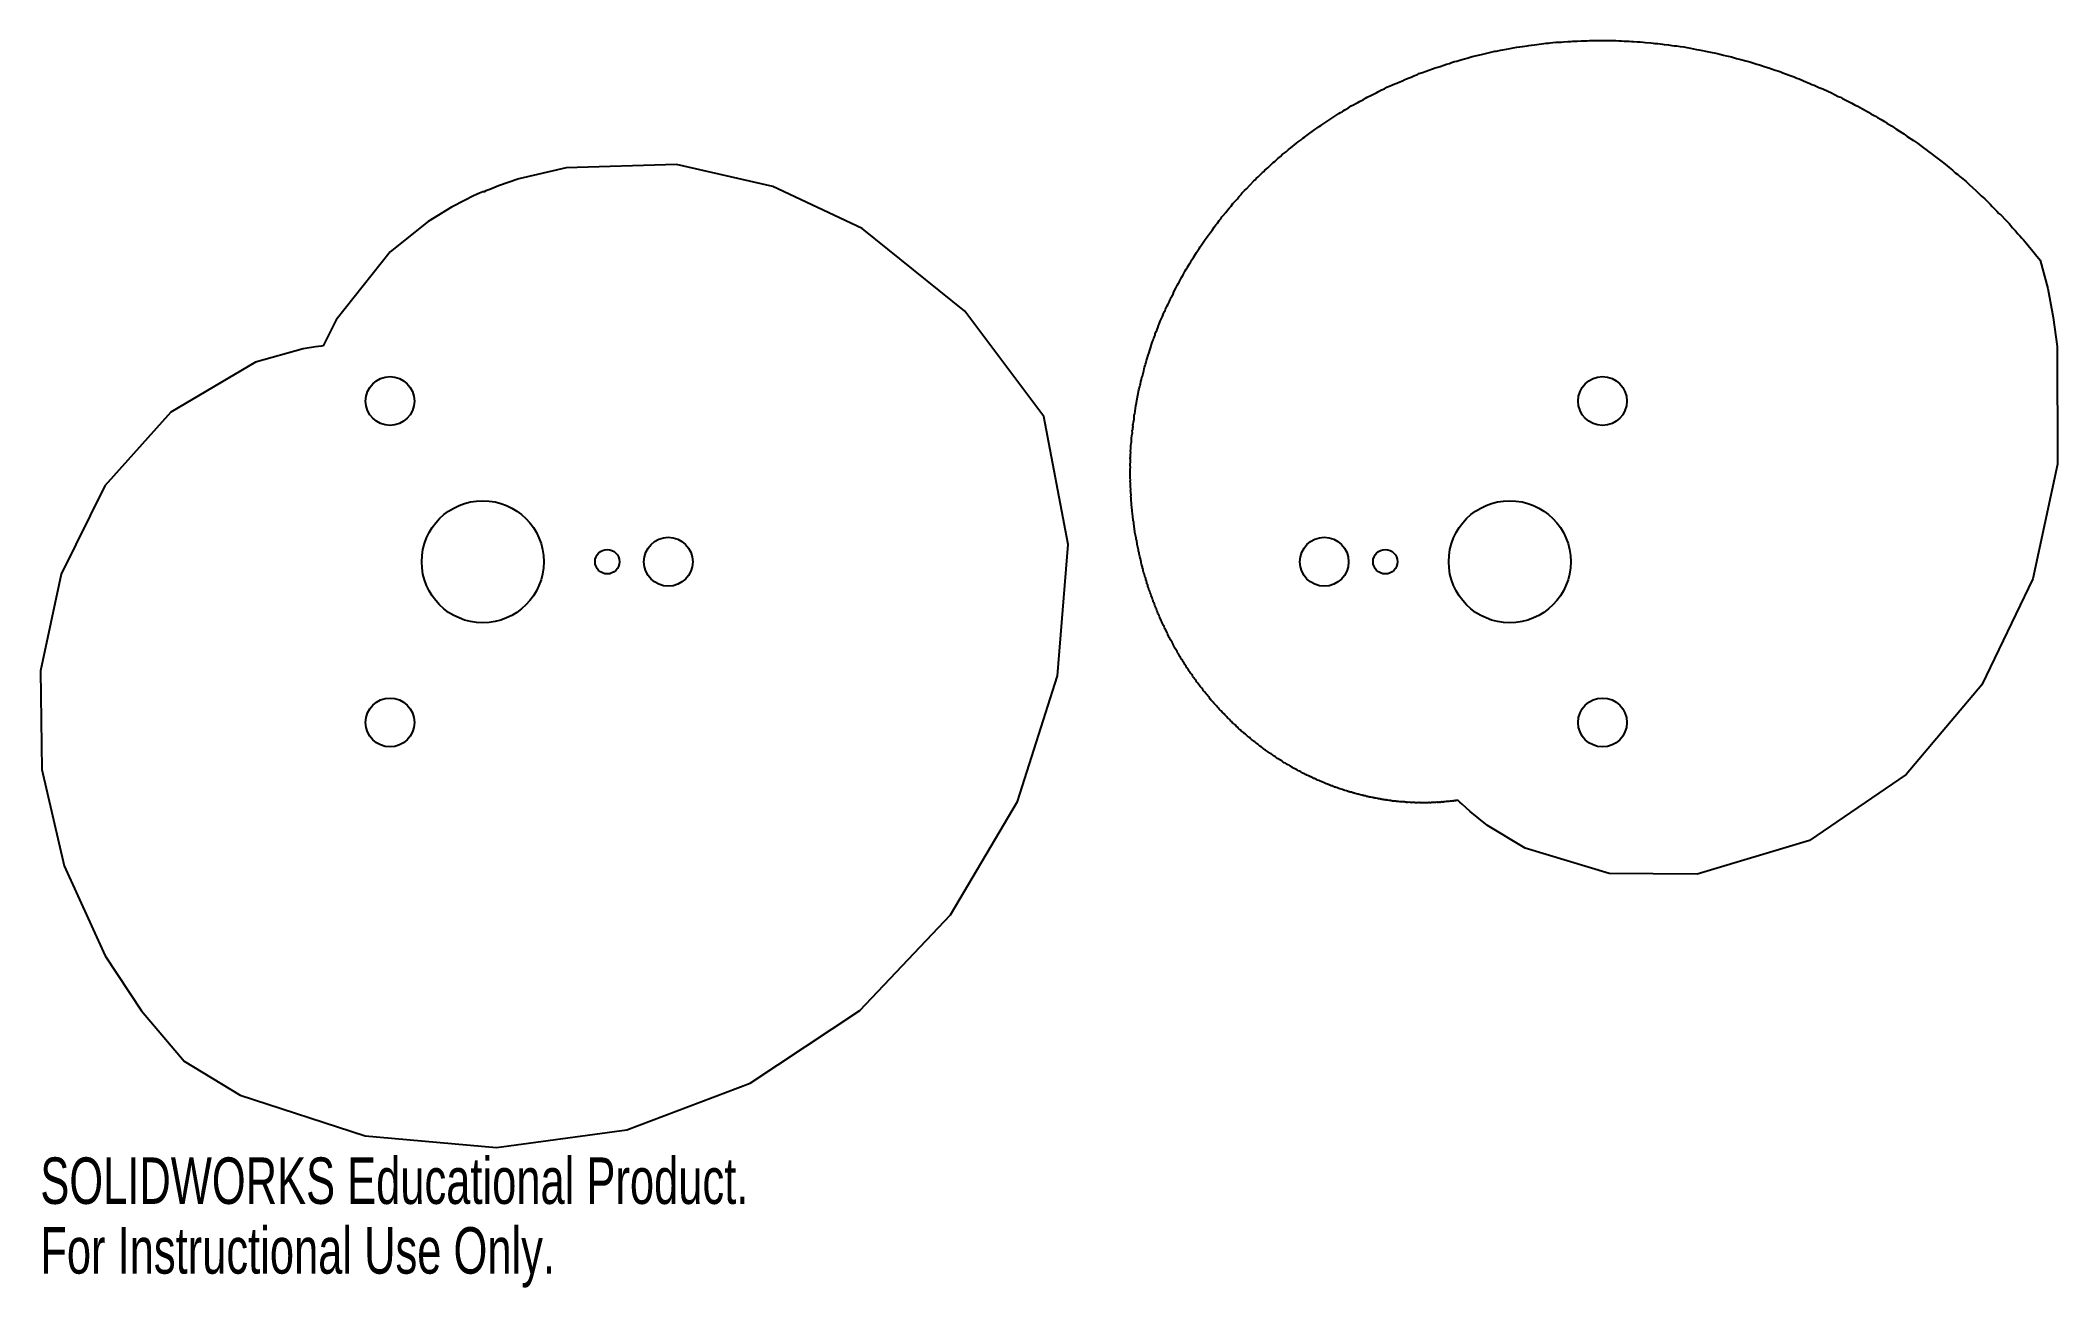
# Model space of a CAD drawing. Header units: inches. Extents: x -1.81 to 6.45, y -2.97 to 2.14.
import ezdxf

# ---------------------------------------------------------------- set-up
doc = ezdxf.new("R2010")
doc.units = ezdxf.units.IN
doc.header["$MEASUREMENT"] = 0
doc.styles.add('SLDTEXTSTYLE0', font='TXT', dxfattribs={"width": 0.7})

msp = doc.modelspace()

# ---------------------------------------------------------------- linework, layer by layer
at = {"color": 7, "linetype": 'Continuous', "flags": 128}
for points in [[(2.6979, 0), (2.6962, 0.0067), (2.6945, 0.012), (2.6923, 0.0214), (2.6913, 0.0269), (2.6896, 0.0322), (2.689, 0.0384), (2.6867, 0.0429), (2.6865, 0.0485), (2.685, 0.0539), (2.6838, 0.0599), (2.6821, 0.0646), (2.6816, 0.0701), (2.6809, 0.0756), (2.6793, 0.081), (2.6792, 0.0865), (2.6767, 0.0924), (2.6768, 0.0974), (2.6755, 0.1028), (2.6746, 0.1082), (2.6719, 0.1204), (2.672, 0.1259), (2.6707, 0.1301), (2.6706, 0.1363), (2.6686, 0.141), (2.6687, 0.1466), (2.6675, 0.152), (2.6669, 0.1575), (2.6669, 0.1631), (2.6649, 0.1691), (2.6647, 0.174), (2.6637, 0.1794), (2.6639, 0.185), (2.6624, 0.196), (2.661, 0.207), (2.6609, 0.2126), (2.6598, 0.218), (2.6597, 0.225), (2.6581, 0.2304), (2.6578, 0.2401), (2.6563, 0.2525), (2.6562, 0.2622), (2.6557, 0.2678), (2.6563, 0.2733), (2.655, 0.2844), (2.6542, 0.2899), (2.6547, 0.2954), (2.6541, 0.3065), (2.6535, 0.3176), (2.6537, 0.3231), (2.653, 0.3287), (2.6536, 0.3356), (2.6523, 0.3411), (2.6525, 0.3509), (2.653, 0.3578), (2.6519, 0.3633), (2.6524, 0.3731), (2.6525, 0.38), (2.6536, 0.3854), (2.6527, 0.3952), (2.6528, 0.4008), (2.6537, 0.4063), (2.6535, 0.4125), (2.6542, 0.4174), (2.6531, 0.4237), (2.6542, 0.4285), (2.6543, 0.4347), (2.6545, 0.4396), (2.6556, 0.4473), (2.6545, 0.4535), (2.6556, 0.4644), (2.6557, 0.4754), (2.6567, 0.4839), (2.658, 0.4894), (2.6578, 0.495), (2.6582, 0.5061), (2.6597, 0.5171), (2.6616, 0.528), (2.6613, 0.536), (2.6628, 0.5419), (2.663, 0.5481), (2.6643, 0.5527), (2.6636, 0.5591), (2.6652, 0.5637), (2.6664, 0.5722), (2.6683, 0.5845), (2.6693, 0.5942), (2.6695, 0.5998), (2.6712, 0.6051), (2.6728, 0.6161), (2.6745, 0.6271), (2.6761, 0.6381), (2.6778, 0.6504), (2.6799, 0.66), (2.684, 0.6818), (2.6882, 0.7037), (2.692, 0.7171), (2.693, 0.7231), (2.695, 0.7276), (2.6965, 0.7385), (2.6986, 0.7469), (2.7005, 0.7544), (2.7029, 0.7601), (2.7051, 0.7709), (2.7083, 0.7813), (2.7092, 0.7901), (2.7116, 0.7975), (2.714, 0.8031), (2.7154, 0.8091), (2.7172, 0.8136), (2.7199, 0.8242), (2.7225, 0.8324), (2.7266, 0.8458), (2.7298, 0.8563), (2.7331, 0.8667), (2.7363, 0.8747), (2.7403, 0.8898), (2.744, 0.9016), (2.747, 0.9078), (2.7482, 0.9131), (2.7508, 0.9179), (2.7517, 0.9221), (2.7547, 0.9283), (2.7555, 0.9338), (2.7592, 0.9427), (2.762, 0.9474), (2.7628, 0.9516), (2.7663, 0.9584), (2.7687, 0.9669), (2.7712, 0.9733), (2.7755, 0.9848), (2.7788, 0.9908), (2.7803, 0.9961), (2.7843, 1.0049), (2.7887, 1.0164), (2.7928, 1.0251), (2.7958, 1.0296), (2.7969, 1.0338), (2.8006, 1.0404), (2.8046, 1.0482), (2.8078, 1.0543), (2.8133, 1.0653), (2.8149, 1.0721), (2.8182, 1.0765), (2.8199, 1.0817), (2.8226, 1.0851), (2.8254, 1.0914), (2.828, 1.0961), (2.8319, 1.105), (2.8393, 1.1206), (2.8438, 1.1281), (2.8469, 1.1342), (2.8499, 1.1405), (2.8533, 1.1447), (2.8585, 1.1559), (2.8634, 1.1642), (2.8663, 1.1705), (2.8698, 1.1747), (2.8735, 1.1837), (2.8785, 1.192), (2.8824, 1.1985), (2.8877, 1.2067), (2.8913, 1.2136), (2.8951, 1.2203), (2.899, 1.225), (2.9057, 1.237), (2.9115, 1.2461), (2.9245, 1.267), (2.9356, 1.2827), (2.9388, 1.2899), (2.9429, 1.2945), (2.9492, 1.3033), (2.9596, 1.3196), (2.9797, 1.3476), (2.9893, 1.3599), (2.9965, 1.3699), (3.0037, 1.3798), (3.01, 1.3872), (3.0174, 1.397), (3.0235, 1.4044), (3.0284, 1.413), (3.0336, 1.4185), (3.044, 1.4302), (3.051, 1.4404), (3.0595, 1.4493), (3.0659, 1.4566), (3.0731, 1.4666), (3.0796, 1.4737), (3.0862, 1.4808), (3.0919, 1.4859), (3.0977, 1.4938), (3.1028, 1.4997), (3.1086, 1.5048), (3.1118, 1.5102), (3.1216, 1.5198), (3.1293, 1.5274), (3.1594, 1.5594), (3.1653, 1.5645), (3.1691, 1.5692), (3.1769, 1.5768), (3.1848, 1.5841), (3.1912, 1.5897), (3.1951, 1.5944), (3.1992, 1.597), (3.2044, 1.6039), (3.2163, 1.6135), (3.2288, 1.6258), (3.2347, 1.6307), (3.2389, 1.6351), (3.2451, 1.6397), (3.2497, 1.6437), (3.2572, 1.6516), (3.268, 1.6602), (3.2758, 1.6677), (3.2913, 1.6794), (3.3017, 1.6884), (3.3102, 1.6951), (3.3188, 1.7017), (3.3255, 1.7068), (3.3333, 1.7146), (3.3403, 1.7194), (3.3526, 1.7283), (3.36, 1.7348), (3.3666, 1.7389), (3.3778, 1.747), (3.3887, 1.7554), (3.3976, 1.7616), (3.4087, 1.7698), (3.4176, 1.7759), (3.4266, 1.7819), (3.4336, 1.7867), (3.47, 1.8115), (3.4792, 1.8171), (3.4864, 1.8216), (3.499, 1.8302), (3.5074, 1.8353), (3.5139, 1.8396), (3.5209, 1.8428), (3.5255, 1.8471), (3.5325, 1.8503), (3.5374, 1.8539), (3.5469, 1.8592), (3.5585, 1.8667), (3.5681, 1.8718), (3.5777, 1.8768), (3.585, 1.8812), (3.5916, 1.8852), (3.5974, 1.8873), (3.6071, 1.8922), (3.616, 1.8985), (3.6236, 1.9023), (3.6413, 1.9102), (3.6546, 1.9176), (3.6636, 1.9217), (3.6704, 1.9253), (3.6824, 1.9322), (3.6952, 1.9374), (3.7046, 1.943), (3.7172, 1.9485), (3.7272, 1.9528), (3.737, 1.9574), (3.745, 1.9604), (3.7577, 1.9658), (3.7678, 1.9697), (3.7774, 1.9749), (3.7852, 1.9783), (3.7953, 1.9822), (3.8035, 1.9847), (3.8174, 1.9908), (3.8278, 1.9944), (3.8354, 1.9989), (3.8503, 2.0033), (3.8648, 2.0085), (3.8761, 2.013), (3.8906, 2.0183), (3.9022, 2.0221), (3.9137, 2.026), (3.9228, 2.0288), (3.9375, 2.0336), (3.949, 2.0375), (3.9607, 2.0408), (3.9694, 2.0451), (3.9811, 2.0483), (3.9904, 2.0506), (4.0066, 2.056), (4.0217, 2.0593), (4.0335, 2.0621), (4.045, 2.0665), (4.0543, 2.0685), (4.0919, 2.0777), (4.1297, 2.0863), (4.1463, 2.0905), (4.1538, 2.0911), (4.1594, 2.093), (4.1703, 2.0949), (4.1789, 2.0958), (4.194, 2.0991), (4.2092, 2.1022), (4.2212, 2.1041), (4.2364, 2.1071), (4.2484, 2.1089), (4.2605, 2.1105), (4.27, 2.1116), (4.2785, 2.1131), (4.2853, 2.1138), (4.2973, 2.1157), (4.3094, 2.1169), (4.3188, 2.1182), (4.3573, 2.1237), (4.3659, 2.1238), (4.3727, 2.1251), (4.3848, 2.1259), (4.3969, 2.1274), (4.4065, 2.1275), (4.4186, 2.1282), (4.4281, 2.1287), (4.4451, 2.1302), (4.4573, 2.1307), (4.4668, 2.1326), (4.4838, 2.1326), (4.5009, 2.1328), (4.5143, 2.1336), (4.5253, 2.1337), (4.534, 2.1343), (4.5495, 2.1352), (4.5649, 2.1344), (4.5771, 2.1342), (4.6047, 2.1345), (4.6264, 2.1341), (4.6419, 2.1341), (4.6541, 2.1334), (4.6662, 2.1327), (4.6758, 2.1323), (4.6975, 2.1319), (4.707, 2.1306), (4.7145, 2.1306), (4.7299, 2.1286), (4.7422, 2.1291), (4.7543, 2.1279), (4.7637, 2.1265), (4.7854, 2.125), (4.7949, 2.1241), (4.8023, 2.1224), (4.8145, 2.1222), (4.824, 2.1212), (4.8335, 2.1196), (4.8408, 2.118), (4.8578, 2.1164), (4.8711, 2.1143), (4.882, 2.1125), (4.8907, 2.1124), (4.9061, 2.1101), (4.9214, 2.1081), (4.9334, 2.1058), (4.9486, 2.103), (4.9606, 2.1011), (4.9725, 2.0985), (4.9818, 2.0964), (4.997, 2.0933), (5.0091, 2.0916), (5.0304, 2.0875), (5.0515, 2.0823), (5.0682, 2.0783), (5.0833, 2.0751), (5.0951, 2.072), (5.1165, 2.0678), (5.1372, 2.0614), (5.1539, 2.0575), (5.1746, 2.051), (5.1912, 2.0468), (5.2203, 2.0376), (5.231, 2.035), (5.2394, 2.0326), (5.2539, 2.0273), (5.2689, 2.0233), (5.2804, 2.0192), (5.2948, 2.0135), (5.3066, 2.0102), (5.3179, 2.0057), (5.3267, 2.0019), (5.3415, 1.9973), (5.3529, 1.9929), (5.3732, 1.9853), (5.3844, 1.9805), (5.3934, 1.9771), (5.409, 1.9702), (5.4235, 1.9647), (5.4347, 1.9598), (5.4458, 1.9549), (5.455, 1.9521), (5.4746, 1.9425), (5.4904, 1.9361), (5.5103, 1.9272), (5.526, 1.9205), (5.541, 1.9123), (5.5529, 1.906), (5.5634, 1.9023), (5.5707, 1.8976), (5.5845, 1.8905), (5.5984, 1.8837), (5.6091, 1.8779), (5.6227, 1.8705), (5.634, 1.8657), (5.653, 1.855), (5.6769, 1.8412), (5.6874, 1.8349), (5.6957, 1.8302), (5.7068, 1.825), (5.7145, 1.8193), (5.7293, 1.8108), (5.7426, 1.8028), (5.7528, 1.7962), (5.7719, 1.7856), (5.7819, 1.7786), (5.7896, 1.7729), (5.804, 1.7637), (5.8226, 1.7523), (5.8362, 1.7419), (5.8616, 1.725), (5.8779, 1.7139), (5.8903, 1.7046), (5.9028, 1.6954), (5.9131, 1.6888), (5.9251, 1.679), (5.9347, 1.6716), (5.9523, 1.6587), (5.9745, 1.6421), (5.9915, 1.6286), (6.0086, 1.6151), (6.0212, 1.6035), (6.0329, 1.5933), (6.0431, 1.5864), (6.0522, 1.5784), (6.0591, 1.5717), (6.0761, 1.558), (6.0883, 1.5461), (6.1045, 1.5315), (6.1171, 1.52), (6.1299, 1.5086), (6.1394, 1.4991), (6.1539, 1.4857), (6.1654, 1.4752), (6.1763, 1.4642), (6.1847, 1.4554), (6.1957, 1.4445), (6.2039, 1.4354), (6.2122, 1.4266), (6.2197, 1.4205), (6.2384, 1.4), (6.2539, 1.3846), (6.2676, 1.3678), (6.2792, 1.3551), (6.2896, 1.3436), (6.2974, 1.3342), (6.3053, 1.325), (6.3123, 1.3183), (6.3261, 1.3015), (6.3378, 1.2889), (6.3454, 1.2794), (6.3509, 1.2716), (6.3618, 1.2584), (6.3807, 1.2344), (6.4118, 1.1187), (6.4341, 1.0003), (6.4504, 0.8809), (6.4525, 0.3999), (6.3502, -0.0701), (6.142, -0.5034), (5.8325, -0.8711), (5.4352, -1.141), (4.9757, -1.2794), (4.6153, -1.2774), (4.2709, -1.1725), (4.116, -1.0798), (4.0453, -1.0235), (4.0121, -0.993), (4.003, -0.9841), (3.9991, -0.9802), (3.9959, -0.9772), (3.9931, -0.9771), (3.9905, -0.9779), (3.9878, -0.9775), (3.9851, -0.9785), (3.9824, -0.9779), (3.9797, -0.979), (3.9771, -0.9801), (3.9743, -0.9794), (3.9717, -0.9804), (3.9689, -0.9799), (3.9663, -0.9808), (3.9635, -0.9804), (3.9582, -0.9822), (3.9555, -0.9818), (3.9528, -0.9822), (3.95, -0.9823), (3.9473, -0.9822), (3.9419, -0.9837), (3.9392, -0.9834), (3.9365, -0.9841), (3.9338, -0.9836), (3.9311, -0.9843), (3.9284, -0.9836), (3.9257, -0.9846), (3.923, -0.9855), (3.9203, -0.9847), (3.9176, -0.9856), (3.9148, -0.9849), (3.9121, -0.9856), (3.9094, -0.9851), (3.904, -0.9865), (3.9013, -0.9862), (3.8986, -0.9862), (3.8958, -0.9864), (3.8931, -0.986), (3.8904, -0.9865), (3.8877, -0.9858), (3.8846, -0.9869), (3.8822, -0.9874), (3.8795, -0.9865), (3.8768, -0.9873), (3.8741, -0.9864), (3.8714, -0.9869), (3.8659, -0.9872), (3.8632, -0.9874), (3.8605, -0.9872), (3.8578, -0.9871), (3.8551, -0.9872), (3.8496, -0.9875), (3.8468, -0.9878), (3.8442, -0.9869), (3.8414, -0.9876), (3.8388, -0.9866), (3.836, -0.9872), (3.8333, -0.9864), (3.8278, -0.9875), (3.8251, -0.9869), (3.8224, -0.9867), (3.8197, -0.9868), (3.817, -0.9861), (3.8142, -0.9865), (3.8116, -0.9855), (3.8085, -0.9863), (3.806, -0.9867), (3.8034, -0.9857), (3.8006, -0.9861), (3.7952, -0.9851), (3.7897, -0.9856), (3.787, -0.985), (3.7843, -0.9853), (3.7816, -0.9843), (3.7788, -0.9847), (3.7763, -0.9836), (3.7735, -0.9839), (3.768, -0.9836), (3.7653, -0.9836), (3.7626, -0.9832), (3.7599, -0.9827), (3.7571, -0.9827), (3.7517, -0.9822), (3.7489, -0.9825), (3.7463, -0.9813), (3.7435, -0.9816), (3.7409, -0.9806), (3.7382, -0.9806), (3.7355, -0.9801), (3.73, -0.98), (3.7272, -0.9799), (3.7247, -0.9787), (3.7219, -0.979), (3.7193, -0.9778), (3.7137, -0.9784), (3.7084, -0.977), (3.7057, -0.9768), (3.7031, -0.9757), (3.7003, -0.9759), (3.6978, -0.9746), (3.6946, -0.9748), (3.6921, -0.9752), (3.6895, -0.974), (3.6868, -0.9737), (3.6841, -0.9732), (3.6815, -0.9724), (3.6787, -0.9723), (3.6762, -0.971), (3.6705, -0.9715), (3.668, -0.9701), (3.6653, -0.97), (3.6601, -0.9683), (3.6544, -0.9685), (3.6519, -0.9671), (3.6491, -0.9673), (3.6466, -0.9659), (3.6438, -0.9658), (3.6387, -0.964), (3.633, -0.964), (3.6306, -0.9626), (3.6277, -0.9627), (3.6253, -0.9613), (3.6225, -0.9611), (3.6174, -0.9592), (3.6117, -0.9591), (3.6093, -0.9576), (3.6064, -0.9577), (3.604, -0.9562), (3.6013, -0.9559), (3.5962, -0.9539), (3.5905, -0.9538), (3.5881, -0.9523), (3.5853, -0.9522), (3.5802, -0.9501), (3.5746, -0.9496), (3.5722, -0.9482), (3.5694, -0.9481), (3.567, -0.9465), (3.5642, -0.9462), (3.5592, -0.944), (3.5536, -0.9436), (3.5512, -0.942), (3.5484, -0.9419), (3.5461, -0.9403), (3.5433, -0.9398), (3.5383, -0.9375), (3.5326, -0.9372), (3.5304, -0.9355), (3.5275, -0.9352), (3.5226, -0.933), (3.5176, -0.9307), (3.5118, -0.9303), (3.5069, -0.928), (3.502, -0.9255), (3.4963, -0.9251), (3.494, -0.9233), (3.4913, -0.9228), (3.4864, -0.9203), (3.4836, -0.9198), (3.4814, -0.918), (3.4757, -0.9174), (3.4709, -0.9148), (3.4682, -0.9141), (3.466, -0.9124), (3.4632, -0.912), (3.461, -0.9103), (3.4554, -0.9092), (3.4507, -0.9065), (3.4478, -0.906), (3.4457, -0.9042), (3.4405, -0.9023), (3.4346, -0.9004), (3.4305, -0.898), (3.4253, -0.896), (3.4202, -0.8941), (3.4153, -0.8916), (3.4126, -0.8908), (3.4102, -0.8895), (3.4079, -0.888), (3.4052, -0.8873), (3.4005, -0.8846), (3.3952, -0.8828), (3.3929, -0.8812), (3.3902, -0.8805), (3.3882, -0.8786), (3.3854, -0.8779), (3.3809, -0.8748), (3.3753, -0.8736), (3.3733, -0.8716), (3.3706, -0.8707), (3.3654, -0.8674), (3.3605, -0.8664), (3.3559, -0.8634), (3.3513, -0.8603), (3.3486, -0.8596), (3.3466, -0.8575), (3.3411, -0.856), (3.3367, -0.8527), (3.3339, -0.852), (3.332, -0.85), (3.327, -0.8475), (3.3222, -0.8449), (3.3174, -0.8422), (3.3125, -0.8397), (3.3106, -0.8377), (3.3078, -0.8369), (3.3035, -0.8335), (3.2981, -0.8317), (3.2936, -0.8286), (3.2887, -0.8249), (3.2838, -0.8235), (3.2794, -0.8201), (3.2751, -0.8167), (3.2724, -0.8158), (3.2706, -0.8137), (3.2653, -0.8116), (3.2627, -0.81), (3.2611, -0.808), (3.2585, -0.8071), (3.2565, -0.8052), (3.2517, -0.8024), (3.2474, -0.799), (3.2424, -0.7965), (3.2402, -0.7944), (3.2378, -0.7935), (3.2358, -0.791), (3.2336, -0.79), (3.2295, -0.7863), (3.2235, -0.784), (3.2201, -0.7806), (3.2153, -0.7766), (3.2106, -0.7749), (3.2066, -0.771), (3.204, -0.7699), (3.2021, -0.7678), (3.1975, -0.7648), (3.1933, -0.7612), (3.1886, -0.7584), (3.1841, -0.7552), (3.1801, -0.7514), (3.1762, -0.7476), (3.1703, -0.7449), (3.1671, -0.7413), (3.1629, -0.7377), (3.158, -0.735), (3.1541, -0.7311), (3.1497, -0.7278), (3.1475, -0.7256), (3.1453, -0.7245), (3.1435, -0.7218), (3.1416, -0.7204), (3.1326, -0.7139), (3.1289, -0.7099), (3.1248, -0.7061), (3.1194, -0.703), (3.1163, -0.6992), (3.112, -0.6958), (3.1077, -0.6922), (3.1058, -0.6892), (3.1036, -0.6877), (3.0992, -0.6852), (3.0955, -0.6811), (3.092, -0.6769), (3.0864, -0.6737), (3.0835, -0.6698), (3.0808, -0.6681), (3.0796, -0.6659), (3.0754, -0.6624), (3.071, -0.658), (3.0672, -0.6549), (3.0633, -0.6511), (3.0599, -0.6467), (3.0559, -0.6421), (3.0515, -0.6395), (3.0482, -0.6351), (3.0441, -0.6313), (3.0402, -0.6275), (3.037, -0.623), (3.0289, -0.6155), (3.0251, -0.6105), (3.0208, -0.6079), (3.0177, -0.6033), (3.0139, -0.5993), (3.0099, -0.5954), (3.0069, -0.5908), (2.999, -0.583), (2.9959, -0.5785), (2.9921, -0.5744), (2.9846, -0.5663), (2.9827, -0.5639), (2.9808, -0.5623), (2.9777, -0.5577), (2.9743, -0.5526), (2.9701, -0.5497), (2.9673, -0.5449), (2.9636, -0.5408), (2.9564, -0.5325), (2.9528, -0.5282), (2.95, -0.5235), (2.9466, -0.5183), (2.9427, -0.5151), (2.9398, -0.5104), (2.9362, -0.5063), (2.9329, -0.5018), (2.9304, -0.4969), (2.9255, -0.4927), (2.9234, -0.4883), (2.9199, -0.4832), (2.9165, -0.4796), (2.9133, -0.4751), (2.9098, -0.4708), (2.9072, -0.466), (2.9045, -0.4611), (2.8999, -0.4568), (2.8979, -0.4523), (2.8944, -0.4479), (2.8914, -0.4433), (2.8848, -0.4344), (2.8826, -0.4293), (2.8796, -0.4247), (2.8763, -0.4202), (2.874, -0.4152), (2.8697, -0.4105), (2.8677, -0.4061), (2.8649, -0.4006), (2.8614, -0.397), (2.8589, -0.392), (2.8556, -0.3875), (2.8532, -0.3826), (2.851, -0.3775), (2.8466, -0.3728), (2.845, -0.3682), (2.8419, -0.3636), (2.8392, -0.3588), (2.8334, -0.3494), (2.8315, -0.3441), (2.8286, -0.3394), (2.8258, -0.3346), (2.824, -0.3294), (2.8198, -0.3245), (2.8184, -0.3198), (2.8156, -0.3143), (2.8129, -0.3102), (2.8101, -0.3047), (2.8075, -0.3005), (2.8058, -0.2953), (2.8034, -0.2903), (2.798, -0.2806), (2.7953, -0.2757), (2.7937, -0.2704), (2.7914, -0.2647), (2.7885, -0.2606), (2.7862, -0.2556), (2.7836, -0.2507), (2.7821, -0.2454), (2.78, -0.2403), (2.7749, -0.2304), (2.7724, -0.2254), (2.7711, -0.22), (2.7673, -0.2148), (2.7664, -0.21), (2.7641, -0.205), (2.7618, -0.1999), (2.7602, -0.1939), (2.7571, -0.1899), (2.756, -0.1844), (2.7537, -0.1794), (2.7516, -0.1742), (2.7505, -0.1688), (2.7469, -0.1635), (2.7461, -0.1586), (2.7438, -0.1535), (2.7421, -0.1483), (2.738, -0.138), (2.7367, -0.1326), (2.7343, -0.1275), (2.7327, -0.1216), (2.7301, -0.1173), (2.7291, -0.1118), (2.7276, -0.1065), (2.7254, -0.1014), (2.7245, -0.0959), (2.7213, -0.0903), (2.7207, -0.0855), (2.7191, -0.0802), (2.7171, -0.075), (2.7161, -0.0688), (2.7134, -0.0645), (2.7128, -0.059), (2.7109, -0.0537), (2.7092, -0.0478), (2.7071, -0.0433), (2.7062, -0.0378), (2.7052, -0.0324), (2.7032, -0.0271), (2.7025, -0.0216), (2.6988, -0.0098), (2.6979, -0.0044), (2.6979, 0)], [(0, 1.5149), (-0.0072, 1.5118), (-0.0128, 1.5093), (-0.0229, 1.5048), (-0.0407, 1.4966), (-0.0723, 1.4813), (-0.1277, 1.452), (-0.2231, 1.3935), (-0.3796, 1.2696), (-0.6006, 0.9914), (-0.6461, 0.9008), (-0.6512, 0.8892), (-0.6543, 0.8838), (-0.6606, 0.8829), (-0.6857, 0.8799), (-0.7358, 0.872), (-0.9307, 0.8171), (-1.2784, 0.6121), (-1.5484, 0.3115), (-1.7276, -0.051), (-1.8127, -0.4465), (-1.8062, -0.8511), (-1.7148, -1.2454), (-1.5473, -1.614), (-1.3983, -1.8393), (-1.2232, -2.0451), (-0.9946, -2.1843), (-0.4816, -2.3513), (0.0557, -2.3995), (0.5902, -2.3264), (1.0949, -2.1358), (1.5443, -1.8373), (1.9157, -1.4459), (2.1902, -0.9815), (2.3541, -0.4675), (2.3991, 0.0701), (2.2981, 0.5947), (1.9752, 1.0266), (1.5551, 1.3644), (1.189, 1.537), (0.7944, 1.6263), (0.3418, 1.6137), (0.1476, 1.5676), (0.0644, 1.5392), (0.0284, 1.5251), (0.0126, 1.5186), (0.0058, 1.5155), (0, 1.5149)]]:
    msp.add_lwpolyline(points, dxfattribs=at)
at = {"color": 7, "linetype": 'Continuous'}
for centre, radius in [((-0.38, 0.6582), 0.1), ((4.5877, 0.6582), 0.1), ((0, 0), 0.25), ((4.2077, 0), 0.25), ((0.76, 0), 0.1), ((3.4477, 0), 0.1), ((0.51, 0), 0.05), ((3.6977, 0), 0.05), ((-0.38, -0.6582), 0.1), ((4.5877, -0.6582), 0.1)]:
    msp.add_circle(centre, radius, dxfattribs=at)

# ---------------------------------------------------------------- texts
at = {"color": 7, "linetype": 'Continuous', "char_height": 0.1903, "attachment_point": 1, "style": 'SLDTEXTSTYLE0'}
for s, insert in [('SOLIDWORKS Educational Product.', (-1.8127, -2.4396)), ('For Instructional Use Only.', (-1.8127, -2.7251))]:
    msp.add_mtext(s, dxfattribs=dict(at, insert=insert))

doc.saveas('drawing.dxf')
